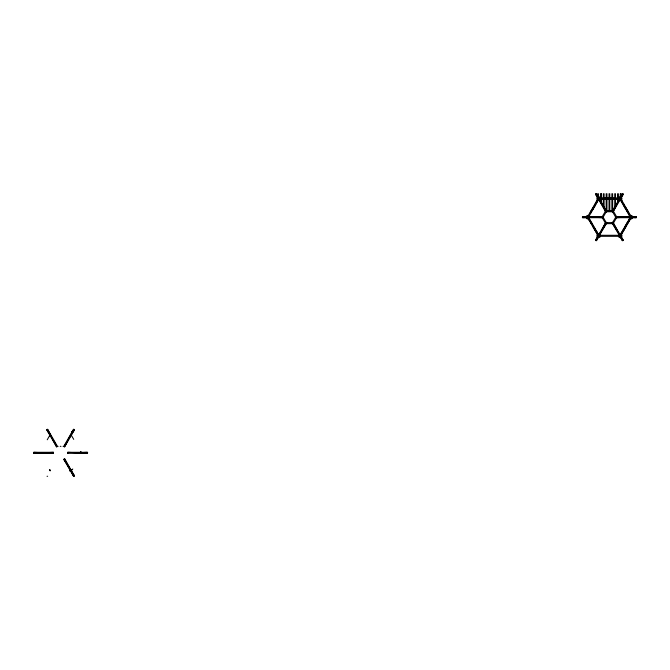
<?xml version="1.0" encoding="UTF-8"?>
<svg xmlns="http://www.w3.org/2000/svg" width="670" height="670" viewBox="0 0 670 670"><rect width="100%" height="100%" fill="white"/><g stroke="black" fill="none" stroke-linecap="round" stroke-linejoin="round"><path stroke-width="1" d="M588.88 217.708L587.322 217.708C590.747 217.18 587.087 218.772 587.322 217.189L598.369 236.317L620.445 236.317L631.492 217.189C631.743 218.78 628.066 217.189 631.492 217.708M600.462 200.657L600.462 193.731L601.25 193.731L601.25 202.013L601.25 193.731M603.318 205.598L603.318 193.731L604.097 193.731L604.097 206.955M609.022 210.732L609.022 193.731L609.809 193.731L609.809 210.732M614.725 206.938L614.725 193.731L615.512 193.731L615.512 205.581M617.581 201.997L617.581 193.731L618.368 193.731L618.368 200.64M631.492 216.67L629.942 216.678L631.492 216.569M64.621 446.865L73.541 429.344L74.135 429.344L74.437 429.864L64.621 446.865L63.055 446.346M613.435 211.251L622.355 193.731L622.958 193.731L623.251 194.25L613.435 211.251L612.539 210.732L623.251 194.25L622.355 193.731L612.02 211.628L612.924 212.147M72.243 469.854L72.762 468.941M621.056 234.232L621.584 233.319M598.821 236.577L599.683 235.279M33.5 452.811L33.801 452.292L53.432 452.292L53.432 453.33L33.801 453.33L33.801 452.811M47.227 439.78L49.471 435.894M56.565 446.865L47.645 429.344L46.749 429.864L57.461 446.346L47.645 429.344L47.042 429.344L46.749 429.864L56.565 446.865L58.139 446.346M64.32 446.346L73.482 430.492M64.32 459.268L64.621 458.749L74.437 475.75L74.135 476.269L73.541 476.269L63.725 459.268L64.32 459.268L73.985 476.01M67.754 453.33L67.754 452.292L87.385 452.292L87.686 452.811L87.385 453.33L67.754 453.33L87.385 452.292L87.385 453.33L67.754 452.292M587.825 216.318L598.369 198.069L620.445 198.069L619.926 197.759L619.147 199.099L620.227 199.719L620.998 198.379M589.793 213.177L590.471 213.571M591.727 209.819L592.406 210.213M605.68 210.732L601.945 217.189L605.68 223.654L613.142 223.654L616.869 217.189L613.142 210.732L605.68 210.732L596.015 193.99M597.833 236.008L598.695 234.718M596.518 239.508L605.68 223.654M613.142 210.732L618.226 201.921M622.807 193.99L619.239 200.154A1.809 1.809 0 0 0 621.433 197.307M606.275 223.654L595.563 240.136L596.459 240.656L605.379 223.135L606.275 223.654L596.459 240.656L595.865 240.656L595.563 240.136L605.898 222.239L606.794 222.758M622.02 231.778L622.698 232.172M623.954 228.42L624.633 228.813M619.147 199.099L620.01 197.809M49.438 435.952L50.501 435.341M598.905 197.759L597.824 198.379L598.603 199.719L599.675 199.099L598.812 197.809M598.092 198.638L598.988 198.119M598.251 200.338L600.387 199.099M605.379 211.251L596.459 193.731L595.563 194.25L605.379 211.251L606.275 210.732L595.563 194.25L595.865 193.731L596.459 193.731L606.794 211.628L605.898 212.147M612.02 222.758L612.924 222.239L623.251 240.136L622.958 240.656L622.355 240.656L612.539 223.654L613.435 223.135L622.355 240.656L623.251 240.136L612.539 223.654M618.427 235.279L620.562 234.048M619.222 235.229L619.909 236.627L619.222 235.229L619.909 236.627L620.99 236.008L620.211 234.659M619.825 236.259L620.721 235.748M602.246 216.67L582.615 217.708L582.314 217.189L582.615 216.67L602.246 216.67L602.238 217.708L582.615 216.67L582.615 217.708L603.276 217.708L603.276 216.67M53.432 452.292L33.801 453.33L33.801 452.292L53.432 453.33M620.37 193.731L620.378 197.156L620.37 193.731L621.157 193.731L621.157 195.799M606.953 198.186L606.953 198.973M611.861 198.186L611.861 198.973M60.2 446.346L60.987 446.346M47.042 476.269L47.645 476.269M588.88 216.67L587.322 216.67L588.88 216.569M629.942 217.708L631.492 217.817M618.427 199.099L620.562 200.338M598.251 234.048L600.387 235.279M598.101 235.748L598.997 236.267M63.725 459.268L74.437 475.75L73.541 476.269L64.621 458.749M629.457 214.71L629.993 215.623M620.948 198.94L630.989 216.318M623.343 203.328L622.656 203.722M629.03 213.177L628.343 213.562M613.142 223.654L622.296 239.508M591.116 221.938L590.438 222.331M593.059 225.296L592.372 225.69M71.698 435.86L73.734 439.386M81.48 452.811L80.769 451.572L80.769 452.811M47.704 430.492L56.858 446.346M597.916 198.328L598.603 199.719M629.582 217.189L629.582 218.428M612.656 210.732L612.656 193.731L611.869 193.731L611.869 210.732M606.953 210.732L606.953 193.731L606.166 193.731L606.166 210.732M598.444 197.156L598.444 193.731L597.657 193.731L597.657 195.799M71.556 431.421L71.556 432.778M618.402 235.329A1.809 1.809 0 0 1 621.191 234.316A1.809 1.809 0 0 1 621.191 237.28A1.809 1.809 0 0 1 618.402 236.267M618.871 199.861A1.809 1.809 0 0 1 620.621 196.838M589.734 217.189A1.809 1.809 0 0 1 587.925 218.998A1.809 1.809 0 0 1 586.116 217.189M586.175 216.72A1.809 1.809 0 0 1 589.675 216.72M632.706 217.189A1.809 1.809 0 0 1 630.897 218.998A1.809 1.809 0 0 1 629.088 217.189M629.147 216.72A1.809 1.809 0 0 1 632.639 216.72M597.389 199.861A1.809 1.809 0 0 1 597.389 197.307A1.809 1.809 0 0 1 599.943 197.307A1.809 1.809 0 0 1 599.943 199.861M599.131 200.33A1.809 1.809 0 0 1 597.757 200.146M600.412 236.276A1.809 1.809 0 0 1 597.623 237.289A1.809 1.809 0 0 1 597.623 234.324A1.809 1.809 0 0 1 600.412 235.338M73.541 429.344L63.725 446.346L74.437 429.864L73.541 429.344M50.501 470.281L50.15 470.901L49.438 469.662L50.501 470.281M71.749 469.662L71.037 470.901L69.613 470.901L71.749 469.662M590.438 212.055L590.99 212.675L590.438 212.055M591.082 210.941L591.635 211.553L591.082 210.941M592.372 208.697L592.925 209.316L592.372 208.697M593.017 207.583L593.57 208.194L593.017 207.583M593.67 206.461L594.215 207.08L593.67 206.461M594.315 205.347L594.86 205.958L594.315 205.347M594.96 204.224L595.513 204.844L594.96 204.224M595.605 203.102L596.158 203.722L595.605 203.102M596.25 201.988L596.803 202.6L596.25 201.988M596.895 200.866L597.447 201.486L596.895 200.866M598.963 199.099L588.52 217.189L598.963 235.279L619.851 235.279L630.294 217.189L619.851 199.099L598.963 199.099M606.275 211.762L603.142 217.189L606.275 222.616L612.539 222.616L615.671 217.189L612.539 211.762L606.275 211.762M621.375 232.9L621.919 233.512L621.375 232.9M622.664 230.656L623.217 231.276L622.664 230.656M623.309 229.542L623.862 230.153L623.309 229.542M624.599 227.306L625.152 227.917L624.599 227.306M625.244 226.184L625.797 226.803L625.244 226.184M625.897 225.061L626.442 225.681L625.897 225.061M626.542 223.947L627.087 224.559L626.542 223.947M627.187 222.825L627.74 223.445L627.187 222.825M627.832 221.711L628.385 222.323L627.832 221.711M628.477 220.589L629.03 221.209L628.477 220.589M629.122 219.467L629.674 220.087L629.122 219.467M636.5 217.189L636.198 217.708L615.537 217.708L615.537 216.67L636.198 216.67L636.5 217.189M589.692 219.475L589.148 220.087L589.692 219.475M621.919 200.866L621.366 201.477L621.919 200.866M590.345 220.589L589.793 221.209L590.345 220.589M622.564 201.98L622.011 202.6L622.564 201.98M591.635 222.834L591.082 223.445L591.635 222.834M623.854 204.224L623.309 204.836L623.854 204.224M592.28 223.947L591.727 224.567L592.28 223.947M624.507 205.338L623.954 205.958L624.507 205.338M625.152 206.461L624.599 207.072L625.152 206.461M593.57 226.184L593.017 226.803L593.57 226.184M625.797 207.574L625.244 208.194L625.797 207.574M626.442 208.697L625.889 209.316L626.442 208.697M594.215 227.306L593.67 227.926L594.215 227.306M594.868 228.428L594.315 229.04L594.868 228.428M627.087 209.819L626.534 210.43L627.087 209.819M595.513 229.542L594.96 230.162L595.513 229.542M627.731 210.933L627.179 211.553L627.731 210.933M596.158 230.664L595.605 231.284L596.158 230.664M628.376 212.055L627.832 212.675L628.376 212.055M596.803 231.786L596.25 232.398L596.803 231.786M597.447 232.9L596.895 233.52L597.447 232.9M629.674 214.291L629.122 214.911L629.674 214.291M636.198 216.67L616.568 217.708L616.568 216.67L636.198 217.708L636.198 216.67M601.786 198.186L601.526 198.973L601.786 198.186M603.075 198.186L602.816 198.973L603.075 198.186M604.365 198.186L604.106 198.973L604.365 198.186M605.663 198.186L605.404 198.973L605.663 198.186M608.243 198.186L607.983 198.973L608.243 198.186M609.533 198.186L609.281 198.973L609.533 198.186M610.831 198.186L610.571 198.973L610.831 198.186M613.41 198.186L613.15 198.973L613.41 198.186M614.708 198.186L614.449 198.973L614.708 198.186M615.998 198.186L615.738 198.973L615.998 198.186M617.288 198.186L617.028 198.973L617.288 198.186"/></g></svg>
